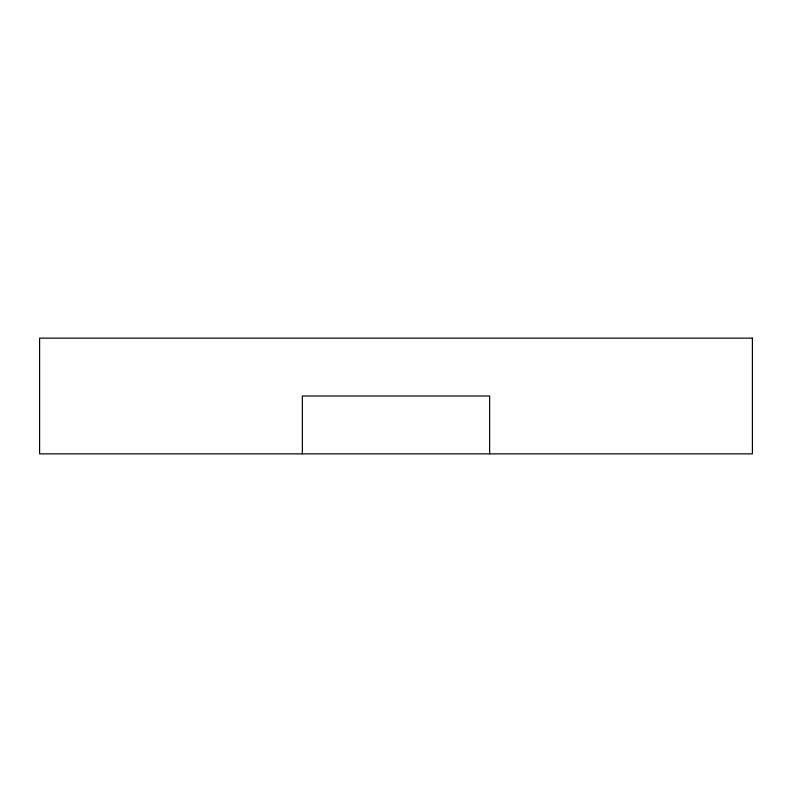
<?xml version="1.0" encoding="UTF-8"?>
<svg xmlns="http://www.w3.org/2000/svg" width="792" height="792" viewBox="0 0 792 792"><rect width="100%" height="100%" fill="white"/><g stroke="black" fill="none" stroke-linecap="round" stroke-linejoin="round"><path stroke-width="1.19" d="M489.634 453.865L489.634 396L302.366 396L302.366 453.865M752.4 338.135L39.6 338.135L39.6 453.865L752.4 453.865L752.4 338.135"/></g></svg>
